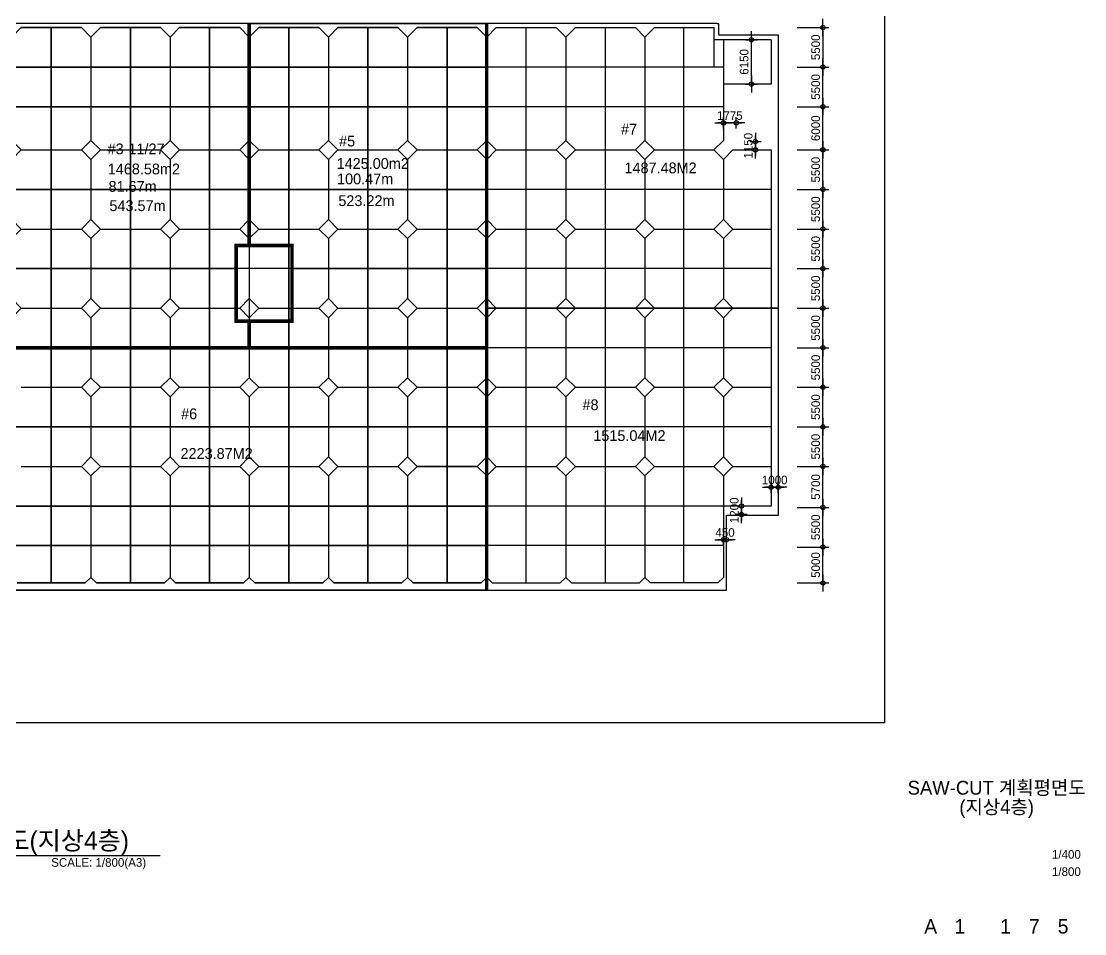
# Model space of a CAD drawing. Header units: millimetres. Extents: x -224470 to 893780, y -1288009 to 197746.
# Drawn here: x 172054 to 319839, y -914157 to -787336 of the extents above; entities that cross this region are included whole.
import ezdxf
from ezdxf.enums import TextEntityAlignment as Align

# ---------------------------------------------------------------- set-up
doc = ezdxf.new("R2010")
doc.units = ezdxf.units.MM
doc.header["$LTSCALE"] = 1000
doc.header["$MEASUREMENT"] = 0
doc.header["$PDSIZE"] = -10
doc.layers.get('0').update_dxf_attribs({"linetype": 'CONTINUOUS'})
doc.layers.get('Defpoints').update_dxf_attribs({"color": 171, "linetype": 'CONTINUOUS'})
for name, color, linetype in [('NDIM', 7, 'CONTINUOUS'), ('SAW-CUT', 6, 'CONTINUOUS'), ('SYM', 7, 'CONTINUOUS'), ('TEXT', 3, 'CONTINUOUS'), ('TEXT-TITLE', 6, 'CONTINUOUS'), ('TEXT-기입', 6, 'CONTINUOUS')]:
    doc.layers.add(name, color=color, linetype=linetype)
doc.styles.add('CGS', font='cgse', dxfattribs={"bigfont": 'cgs'})
doc.styles.add('나눔바른고딕', font='')
doc.styles.get('나눔바른고딕').set_extended_font_data('나눔바른고딕')
doc.dimstyles.new('NDIM 1200', dxfattribs={"dimscale": 500, "dimtxt": 3, "dimasz": 1, "dimexe": 2, "dimexo": 2, "dimgap": 1, "dimtad": 1, "dimdec": 0, "dimdsep": 46, "dimtxsty": 'CGS', "dimblk": 'DOT0', "dimcen": 1, "dimdle": 8, "dimclrd": 2, "dimclre": 2, "dimclrt": 2, "dimadec": 0, "dimazin": 0, "dimtfac": 1, "dimtdec": 0, "dimtix": 1, "dimtmove": 2, "dimatfit": 3, "dimldrblk": 'DOT0', "dimfxl": 1, "dimtolj": 1, "dimtzin": 0, "dimlwd": -1, "dimlwe": -1, "dimarcsym": 0})

# ---------------------------------------------------------------- blocks, each defined once
blk = doc.blocks.new('DOT0')
blk.add_line((-3, 0), (3, 0))
at = {"color": 6}
blk.add_circle((0, 0), 0.75, dxfattribs=at)
blk = doc.blocks.new('*D68')
at = {"layer": 'Defpoints', "color": 0, "ltscale": 0.4, "transparency": 16777216}
for p in [(279055, -793709), (283455, -793709), (279055, -799209)]:
    blk.add_point(p, dxfattribs=at)
at = {"layer": 'NDIM', "ltscale": 0.4, "transparency": 16777216}
for p, q in [((279855, -793709), (284255, -793709)), ((283455, -798809), (283455, -794109)), ((279855, -799209), (284255, -799209))]:
    blk.add_line(p, q, dxfattribs=at)
at = {"layer": 'NDIM', "ltscale": 0.4, "transparency": 16777216, "xscale": 400, "yscale": 400, "zscale": 400}
for p, rotation in [((283455, -793709), 90), ((283455, -799209), 270)]:
    blk.add_blockref('DOT0', p, dxfattribs=dict(at, rotation=rotation))
at = {"layer": 'NDIM', "ltscale": 0.4, "transparency": 16777216, "insert": (282455, -796459), "char_height": 1200, "attachment_point": 5, "rotation": 90, "style": 'CGS'}
blk.add_mtext('\\A1;5500', dxfattribs=at)
blk = doc.blocks.new('*D69')
at = {"layer": 'Defpoints', "color": 0, "ltscale": 0.4, "transparency": 16777216}
for p in [(279055, -799209), (283455, -799209), (279055, -805209)]:
    blk.add_point(p, dxfattribs=at)
at = {"layer": 'NDIM', "ltscale": 0.4, "transparency": 16777216}
for p, q in [((279855, -799209), (284255, -799209)), ((283455, -804809), (283455, -799609)), ((279855, -805209), (284255, -805209))]:
    blk.add_line(p, q, dxfattribs=at)
at = {"layer": 'NDIM', "ltscale": 0.4, "transparency": 16777216, "xscale": 400, "yscale": 400, "zscale": 400}
for p, rotation in [((283455, -799209), 90), ((283455, -805209), 270)]:
    blk.add_blockref('DOT0', p, dxfattribs=dict(at, rotation=rotation))
at = {"layer": 'NDIM', "ltscale": 0.4, "transparency": 16777216, "insert": (282455, -802209), "char_height": 1200, "attachment_point": 5, "rotation": 90, "style": 'CGS'}
blk.add_mtext('\\A1;6000', dxfattribs=at)
blk = doc.blocks.new('*D70')
at = {"layer": 'Defpoints', "color": 0, "ltscale": 0.4, "transparency": 16777216}
for p in [(279055, -805209), (283455, -805209), (279055, -810709)]:
    blk.add_point(p, dxfattribs=at)
at = {"layer": 'NDIM', "ltscale": 0.4, "transparency": 16777216}
for p, q in [((279855, -805209), (284255, -805209)), ((283455, -810309), (283455, -805609)), ((279855, -810709), (284255, -810709))]:
    blk.add_line(p, q, dxfattribs=at)
at = {"layer": 'NDIM', "ltscale": 0.4, "transparency": 16777216, "xscale": 400, "yscale": 400, "zscale": 400}
for p, rotation in [((283455, -805209), 90), ((283455, -810709), 270)]:
    blk.add_blockref('DOT0', p, dxfattribs=dict(at, rotation=rotation))
at = {"layer": 'NDIM', "ltscale": 0.4, "transparency": 16777216, "insert": (282455, -807959), "char_height": 1200, "attachment_point": 5, "rotation": 90, "style": 'CGS'}
blk.add_mtext('\\A1;5500', dxfattribs=at)
blk = doc.blocks.new('*D71')
at = {"layer": 'Defpoints', "color": 0, "ltscale": 0.4, "transparency": 16777216}
for p in [(279055, -810709), (283455, -810709), (279055, -816209)]:
    blk.add_point(p, dxfattribs=at)
at = {"layer": 'NDIM', "ltscale": 0.4, "transparency": 16777216}
for p, q in [((279855, -810709), (284255, -810709)), ((283455, -815809), (283455, -811109)), ((279855, -816209), (284255, -816209))]:
    blk.add_line(p, q, dxfattribs=at)
at = {"layer": 'NDIM', "ltscale": 0.4, "transparency": 16777216, "xscale": 400, "yscale": 400, "zscale": 400}
for p, rotation in [((283455, -810709), 90), ((283455, -816209), 270)]:
    blk.add_blockref('DOT0', p, dxfattribs=dict(at, rotation=rotation))
at = {"layer": 'NDIM', "ltscale": 0.4, "transparency": 16777216, "insert": (282455, -813459), "char_height": 1200, "attachment_point": 5, "rotation": 90, "style": 'CGS'}
blk.add_mtext('\\A1;5500', dxfattribs=at)
blk = doc.blocks.new('*D72')
at = {"layer": 'Defpoints', "color": 0, "ltscale": 0.4, "transparency": 16777216}
for p in [(279055, -816209), (283455, -816209), (279055, -821709)]:
    blk.add_point(p, dxfattribs=at)
at = {"layer": 'NDIM', "ltscale": 0.4, "transparency": 16777216}
for p, q in [((279855, -816209), (284255, -816209)), ((283455, -821309), (283455, -816609)), ((279855, -821709), (284255, -821709))]:
    blk.add_line(p, q, dxfattribs=at)
at = {"layer": 'NDIM', "ltscale": 0.4, "transparency": 16777216, "xscale": 400, "yscale": 400, "zscale": 400}
for p, rotation in [((283455, -816209), 90), ((283455, -821709), 270)]:
    blk.add_blockref('DOT0', p, dxfattribs=dict(at, rotation=rotation))
at = {"layer": 'NDIM', "ltscale": 0.4, "transparency": 16777216, "insert": (282455, -818959), "char_height": 1200, "attachment_point": 5, "rotation": 90, "style": 'CGS'}
blk.add_mtext('\\A1;5500', dxfattribs=at)
blk = doc.blocks.new('*D73')
at = {"layer": 'Defpoints', "color": 0, "ltscale": 0.4, "transparency": 16777216}
for p in [(279055, -821709), (283455, -821709), (279055, -827209)]:
    blk.add_point(p, dxfattribs=at)
at = {"layer": 'NDIM', "ltscale": 0.4, "transparency": 16777216}
for p, q in [((279855, -821709), (284255, -821709)), ((283455, -826809), (283455, -822109)), ((279855, -827209), (284255, -827209))]:
    blk.add_line(p, q, dxfattribs=at)
at = {"layer": 'NDIM', "ltscale": 0.4, "transparency": 16777216, "xscale": 400, "yscale": 400, "zscale": 400}
for p, rotation in [((283455, -821709), 90), ((283455, -827209), 270)]:
    blk.add_blockref('DOT0', p, dxfattribs=dict(at, rotation=rotation))
at = {"layer": 'NDIM', "ltscale": 0.4, "transparency": 16777216, "insert": (282455, -824459), "char_height": 1200, "attachment_point": 5, "rotation": 90, "style": 'CGS'}
blk.add_mtext('\\A1;5500', dxfattribs=at)
blk = doc.blocks.new('*D74')
at = {"layer": 'Defpoints', "color": 0, "ltscale": 0.4, "transparency": 16777216}
for p in [(279055, -827209), (283455, -827209), (279055, -832709)]:
    blk.add_point(p, dxfattribs=at)
at = {"layer": 'NDIM', "ltscale": 0.4, "transparency": 16777216}
for p, q in [((279855, -827209), (284255, -827209)), ((283455, -832309), (283455, -827609)), ((279855, -832709), (284255, -832709))]:
    blk.add_line(p, q, dxfattribs=at)
at = {"layer": 'NDIM', "ltscale": 0.4, "transparency": 16777216, "xscale": 400, "yscale": 400, "zscale": 400}
for p, rotation in [((283455, -827209), 90), ((283455, -832709), 270)]:
    blk.add_blockref('DOT0', p, dxfattribs=dict(at, rotation=rotation))
at = {"layer": 'NDIM', "ltscale": 0.4, "transparency": 16777216, "insert": (282455, -829959), "char_height": 1200, "attachment_point": 5, "rotation": 90, "style": 'CGS'}
blk.add_mtext('\\A1;5500', dxfattribs=at)
blk = doc.blocks.new('*D75')
at = {"layer": 'Defpoints', "color": 0, "ltscale": 0.4, "transparency": 16777216}
for p in [(279055, -832709), (283455, -832709), (279055, -838209)]:
    blk.add_point(p, dxfattribs=at)
at = {"layer": 'NDIM', "ltscale": 0.4, "transparency": 16777216}
for p, q in [((279855, -832709), (284255, -832709)), ((283455, -837809), (283455, -833109)), ((279855, -838209), (284255, -838209))]:
    blk.add_line(p, q, dxfattribs=at)
at = {"layer": 'NDIM', "ltscale": 0.4, "transparency": 16777216, "xscale": 400, "yscale": 400, "zscale": 400}
for p, rotation in [((283455, -832709), 90), ((283455, -838209), 270)]:
    blk.add_blockref('DOT0', p, dxfattribs=dict(at, rotation=rotation))
at = {"layer": 'NDIM', "ltscale": 0.4, "transparency": 16777216, "insert": (282455, -835459), "char_height": 1200, "attachment_point": 5, "rotation": 90, "style": 'CGS'}
blk.add_mtext('\\A1;5500', dxfattribs=at)
blk = doc.blocks.new('*D76')
at = {"layer": 'Defpoints', "color": 0, "ltscale": 0.4, "transparency": 16777216}
for p in [(279055, -838209), (283455, -838209), (279055, -843709)]:
    blk.add_point(p, dxfattribs=at)
at = {"layer": 'NDIM', "ltscale": 0.4, "transparency": 16777216}
for p, q in [((279855, -838209), (284255, -838209)), ((283455, -843309), (283455, -838609)), ((279855, -843709), (284255, -843709))]:
    blk.add_line(p, q, dxfattribs=at)
at = {"layer": 'NDIM', "ltscale": 0.4, "transparency": 16777216, "xscale": 400, "yscale": 400, "zscale": 400}
for p, rotation in [((283455, -838209), 90), ((283455, -843709), 270)]:
    blk.add_blockref('DOT0', p, dxfattribs=dict(at, rotation=rotation))
at = {"layer": 'NDIM', "ltscale": 0.4, "transparency": 16777216, "insert": (282455, -840959), "char_height": 1200, "attachment_point": 5, "rotation": 90, "style": 'CGS'}
blk.add_mtext('\\A1;5500', dxfattribs=at)
blk = doc.blocks.new('*D77')
at = {"layer": 'Defpoints', "color": 0, "ltscale": 0.4, "transparency": 16777216}
for p in [(279055, -843709), (283455, -843709), (279055, -849209)]:
    blk.add_point(p, dxfattribs=at)
at = {"layer": 'NDIM', "ltscale": 0.4, "transparency": 16777216}
for p, q in [((279855, -843709), (284255, -843709)), ((283455, -848809), (283455, -844109)), ((279855, -849209), (284255, -849209))]:
    blk.add_line(p, q, dxfattribs=at)
at = {"layer": 'NDIM', "ltscale": 0.4, "transparency": 16777216, "xscale": 400, "yscale": 400, "zscale": 400}
for p, rotation in [((283455, -843709), 90), ((283455, -849209), 270)]:
    blk.add_blockref('DOT0', p, dxfattribs=dict(at, rotation=rotation))
at = {"layer": 'NDIM', "ltscale": 0.4, "transparency": 16777216, "insert": (282455, -846459), "char_height": 1200, "attachment_point": 5, "rotation": 90, "style": 'CGS'}
blk.add_mtext('\\A1;5500', dxfattribs=at)
blk = doc.blocks.new('*D78')
at = {"layer": 'Defpoints', "color": 0, "ltscale": 0.4, "transparency": 16777216}
for p in [(279055, -849209), (283455, -849209), (279055, -854909)]:
    blk.add_point(p, dxfattribs=at)
at = {"layer": 'NDIM', "ltscale": 0.4, "transparency": 16777216}
for p, q in [((279855, -849209), (284255, -849209)), ((283455, -854509), (283455, -849609)), ((279855, -854909), (284255, -854909))]:
    blk.add_line(p, q, dxfattribs=at)
at = {"layer": 'NDIM', "ltscale": 0.4, "transparency": 16777216, "xscale": 400, "yscale": 400, "zscale": 400}
for p, rotation in [((283455, -849209), 90), ((283455, -854909), 270)]:
    blk.add_blockref('DOT0', p, dxfattribs=dict(at, rotation=rotation))
at = {"layer": 'NDIM', "ltscale": 0.4, "transparency": 16777216, "insert": (282455, -852059), "char_height": 1200, "attachment_point": 5, "rotation": 90, "style": 'CGS'}
blk.add_mtext('\\A1;5700', dxfattribs=at)
blk = doc.blocks.new('*D79')
at = {"layer": 'Defpoints', "color": 0, "ltscale": 0.4, "transparency": 16777216}
for p in [(279055, -854909), (283455, -854909), (279055, -860409)]:
    blk.add_point(p, dxfattribs=at)
at = {"layer": 'NDIM', "ltscale": 0.4, "transparency": 16777216}
for p, q in [((279855, -854909), (284255, -854909)), ((283455, -860009), (283455, -855309)), ((279855, -860409), (284255, -860409))]:
    blk.add_line(p, q, dxfattribs=at)
at = {"layer": 'NDIM', "ltscale": 0.4, "transparency": 16777216, "xscale": 400, "yscale": 400, "zscale": 400}
for p, rotation in [((283455, -854909), 90), ((283455, -860409), 270)]:
    blk.add_blockref('DOT0', p, dxfattribs=dict(at, rotation=rotation))
at = {"layer": 'NDIM', "ltscale": 0.4, "transparency": 16777216, "insert": (282455, -857659), "char_height": 1200, "attachment_point": 5, "rotation": 90, "style": 'CGS'}
blk.add_mtext('\\A1;5500', dxfattribs=at)
blk = doc.blocks.new('*D80')
at = {"layer": 'Defpoints', "color": 0, "ltscale": 0.4, "transparency": 16777216}
for p in [(279055, -860409), (283455, -860409), (279055, -865409)]:
    blk.add_point(p, dxfattribs=at)
at = {"layer": 'NDIM', "ltscale": 0.4, "transparency": 16777216}
for p, q in [((279855, -860409), (284255, -860409)), ((283455, -865009), (283455, -860809)), ((279855, -865409), (284255, -865409))]:
    blk.add_line(p, q, dxfattribs=at)
at = {"layer": 'NDIM', "ltscale": 0.4, "transparency": 16777216, "xscale": 400, "yscale": 400, "zscale": 400}
for p, rotation in [((283455, -860409), 90), ((283455, -865409), 270)]:
    blk.add_blockref('DOT0', p, dxfattribs=dict(at, rotation=rotation))
at = {"layer": 'NDIM', "ltscale": 0.4, "transparency": 16777216, "insert": (282455, -862909), "char_height": 1200, "attachment_point": 5, "rotation": 90, "style": 'CGS'}
blk.add_mtext('\\A1;5000', dxfattribs=at)
blk = doc.blocks.new('*D81')
at = {"layer": 'Defpoints', "color": 0, "ltscale": 0.4, "transparency": 16777216}
for p in [(279055, -788209), (279055, -793709), (283455, -793709)]:
    blk.add_point(p, dxfattribs=at)
at = {"layer": 'NDIM', "ltscale": 0.4, "transparency": 16777216}
for p, q in [((279855, -788209), (284255, -788209)), ((283455, -788609), (283455, -793309)), ((279855, -793709), (284255, -793709))]:
    blk.add_line(p, q, dxfattribs=at)
at = {"layer": 'NDIM', "ltscale": 0.4, "transparency": 16777216, "xscale": 400, "yscale": 400, "zscale": 400}
for p, rotation in [((283455, -788209), 90), ((283455, -793709), 270)]:
    blk.add_blockref('DOT0', p, dxfattribs=dict(at, rotation=rotation))
at = {"layer": 'NDIM', "ltscale": 0.4, "transparency": 16777216, "insert": (282455, -790959), "char_height": 1200, "attachment_point": 5, "rotation": 90, "style": 'CGS'}
blk.add_mtext('\\A1;5500', dxfattribs=at)
blk = doc.blocks.new('*D325')
at = {"layer": 'Defpoints', "color": 0, "ltscale": 0.4, "transparency": 16777216}
for p in [(272140, -854709), (273740, -854709), (273740, -855909)]:
    blk.add_point(p, dxfattribs=at)
at = {"layer": 'NDIM', "ltscale": 0.4, "transparency": 16777216}
for p, q in [((272140, -854309), (272140, -853909)), ((272940, -854709), (271340, -854709)), ((272140, -855909), (272140, -854709)), ((272940, -855909), (271340, -855909)), ((272140, -856309), (272140, -856709))]:
    blk.add_line(p, q, dxfattribs=at)
at = {"layer": 'NDIM', "ltscale": 0.4, "transparency": 16777216, "xscale": 400, "yscale": 400, "zscale": 400}
for p, rotation in [((272140, -854709), 270), ((272140, -855909), 90)]:
    blk.add_blockref('DOT0', p, dxfattribs=dict(at, rotation=rotation))
at = {"layer": 'NDIM', "ltscale": 0.4, "transparency": 16777216, "insert": (271140, -855309), "char_height": 1200, "attachment_point": 5, "rotation": 90, "style": 'CGS'}
blk.add_mtext('\\A1;1200', dxfattribs=at)
blk = doc.blocks.new('*D326')
at = {"layer": 'Defpoints', "color": 0, "ltscale": 0.4, "transparency": 16777216}
for p in [(269630, -801451), (269630, -803051), (271405, -803051)]:
    blk.add_point(p, dxfattribs=at)
at = {"layer": 'NDIM', "ltscale": 0.4, "transparency": 16777216}
for p, q in [((269630, -802251), (269630, -800651)), ((271405, -802251), (271405, -800651)), ((269230, -801451), (268830, -801451)), ((271405, -801451), (269630, -801451)), ((271805, -801451), (272205, -801451))]:
    blk.add_line(p, q, dxfattribs=at)
at = {"layer": 'NDIM', "ltscale": 0.4, "transparency": 16777216, "xscale": 400, "yscale": 400, "zscale": 400}
blk.add_blockref('DOT0', (269630, -801451), dxfattribs=at)
at = {"layer": 'NDIM', "ltscale": 0.4, "transparency": 16777216, "xscale": 400, "yscale": 400, "zscale": 400, "rotation": 180}
blk.add_blockref('DOT0', (271405, -801451), dxfattribs=at)
at = {"layer": 'NDIM', "ltscale": 0.4, "transparency": 16777216, "insert": (270518, -800451), "char_height": 1200, "attachment_point": 5, "style": 'CGS'}
blk.add_mtext('\\A1;1775', dxfattribs=at)
blk = doc.blocks.new('*D327')
at = {"layer": 'Defpoints', "color": 0, "ltscale": 0.4, "transparency": 16777216}
for p in [(272480, -804059), (272480, -805209), (274080, -804059)]:
    blk.add_point(p, dxfattribs=at)
at = {"layer": 'NDIM', "ltscale": 0.4, "transparency": 16777216}
for p, q in [((274080, -803659), (274080, -803259)), ((273280, -804059), (274880, -804059)), ((273280, -805209), (274880, -805209)), ((274080, -805209), (274080, -804059)), ((274080, -805609), (274080, -806009))]:
    blk.add_line(p, q, dxfattribs=at)
at = {"layer": 'NDIM', "ltscale": 0.4, "transparency": 16777216, "xscale": 400, "yscale": 400, "zscale": 400}
for p, rotation in [((274080, -804059), 270), ((274080, -805209), 90)]:
    blk.add_blockref('DOT0', p, dxfattribs=dict(at, rotation=rotation))
at = {"layer": 'NDIM', "ltscale": 0.4, "transparency": 16777216, "insert": (273080, -804634), "char_height": 1200, "attachment_point": 5, "rotation": 90, "style": 'CGS'}
blk.add_mtext('\\A1;1150', dxfattribs=at)
blk = doc.blocks.new('*D328')
at = {"layer": 'Defpoints', "color": 0, "ltscale": 0.4, "transparency": 16777216}
for p in [(271913, -789909), (273513, -789909), (271913, -796059)]:
    blk.add_point(p, dxfattribs=at)
at = {"layer": 'NDIM', "ltscale": 0.4, "transparency": 16777216}
for p, q in [((272713, -789909), (274313, -789909)), ((273513, -795659), (273513, -790309)), ((272713, -796059), (274313, -796059))]:
    blk.add_line(p, q, dxfattribs=at)
at = {"layer": 'NDIM', "ltscale": 0.4, "transparency": 16777216, "xscale": 400, "yscale": 400, "zscale": 400}
for p, rotation in [((273513, -789909), 90), ((273513, -796059), 270)]:
    blk.add_blockref('DOT0', p, dxfattribs=dict(at, rotation=rotation))
at = {"layer": 'NDIM', "ltscale": 0.4, "transparency": 16777216, "insert": (272513, -792984), "char_height": 1200, "attachment_point": 5, "rotation": 90, "style": 'CGS'}
blk.add_mtext('\\A1;6150', dxfattribs=at)
blk = doc.blocks.new('*D329')
at = {"layer": 'Defpoints', "color": 0, "ltscale": 0.4, "transparency": 16777216}
for p in [(270080, -859394), (269630, -860994), (270080, -860994)]:
    blk.add_point(p, dxfattribs=at)
at = {"layer": 'NDIM', "ltscale": 0.4, "transparency": 16777216}
for p, q in [((269630, -860194), (269630, -858594)), ((270080, -860194), (270080, -858594)), ((269230, -859394), (268830, -859394)), ((269630, -859394), (270080, -859394)), ((270480, -859394), (270880, -859394))]:
    blk.add_line(p, q, dxfattribs=at)
at = {"layer": 'NDIM', "ltscale": 0.4, "transparency": 16777216, "xscale": 400, "yscale": 400, "zscale": 400}
blk.add_blockref('DOT0', (269630, -859394), dxfattribs=at)
at = {"layer": 'NDIM', "ltscale": 0.4, "transparency": 16777216, "xscale": 400, "yscale": 400, "zscale": 400, "rotation": 180}
blk.add_blockref('DOT0', (270080, -859394), dxfattribs=at)
at = {"layer": 'NDIM', "ltscale": 0.4, "transparency": 16777216, "insert": (269855, -858394), "char_height": 1200, "attachment_point": 5, "style": 'CGS'}
blk.add_mtext('\\A1;450', dxfattribs=at)
blk = doc.blocks.new('*D330')
at = {"layer": 'Defpoints', "color": 0, "ltscale": 0.4, "transparency": 16777216}
for p in [(277255, -852100), (276255, -853700), (277255, -853700)]:
    blk.add_point(p, dxfattribs=at)
at = {"layer": 'NDIM', "ltscale": 0.4, "transparency": 16777216}
for p, q in [((275855, -852100), (275455, -852100)), ((276255, -852900), (276255, -851300)), ((276255, -852100), (277255, -852100)), ((277255, -852900), (277255, -851300)), ((277655, -852100), (278055, -852100))]:
    blk.add_line(p, q, dxfattribs=at)
at = {"layer": 'NDIM', "ltscale": 0.4, "transparency": 16777216, "xscale": 400, "yscale": 400, "zscale": 400}
blk.add_blockref('DOT0', (276255, -852100), dxfattribs=at)
at = {"layer": 'NDIM', "ltscale": 0.4, "transparency": 16777216, "xscale": 400, "yscale": 400, "zscale": 400, "rotation": 180}
blk.add_blockref('DOT0', (277255, -852100), dxfattribs=at)
at = {"layer": 'NDIM', "ltscale": 0.4, "transparency": 16777216, "insert": (276755, -851100), "char_height": 1200, "attachment_point": 5, "style": 'CGS'}
blk.add_mtext('\\A1;1000', dxfattribs=at)

msp = doc.modelspace()

# ---------------------------------------------------------------- linework, layer by layer
at = {"color": 6, "ltscale": 10000}
msp.add_line((268305.8, -788209.5), (268305.8, -793709.5), dxfattribs=at)
at = {"color": 1, "ltscale": 10000, "const_width": 500}
for points in [[(170730.1, -832709.5), (203730.1, -832709.5), (203730.1, -829009.5), (201930.1, -829009.5), (201930.1, -818509.5), (203730.1, -818509.5), (203730.1, -816509.5), (203730.1, -787634.5)], [(236730.1, -787634.5), (236728.7, -832709.5), (203730.1, -832714.4)], [(203730.1, -818509.5), (209680.1, -818509.5), (209680.1, -829009.5), (203730.1, -829009.5)], [(236728.7, -832709.5), (236730.1, -866409.5)]]:
    msp.add_lwpolyline(points, dxfattribs=at)
at = {"color": 2, "ltscale": 10000, "const_width": 200}
for points in [[(203730.1, -787634.5), (203730.1, -818509.5), (201930.1, -818509.5), (201930.1, -829009.5), (203730.1, -829009.5), (203730.1, -832709.5), (170730.1, -832709.5), (170730.1, -787634.5), (203730.1, -787634.5)], [(236730.1, -827459.5), (236730.1, -787634.5), (203730.1, -787634.5), (203730.1, -818509.5), (209680.1, -818509.5), (209680.1, -829009.5), (203730.1, -829009.5), (203730.1, -832709.5), (236728.7, -832709.5), (236730.1, -827459.5)], [(170730.1, -832719.4), (170730.1, -866409.5), (236730.1, -866409.5), (236730.1, -832709.5), (170730.1, -832719.4), (170730.1, -866409.5)]]:
    msp.add_lwpolyline(points, dxfattribs=at)
at = {"color": 3, "ltscale": 10000}
for points in [[(203730.1, -787634.5), (203730.1, -832709.5), (236730.1, -832709.5), (236730.1, -787634.5), (203730.1, -787634.5)], [(236730.1, -787634.5), (236730.1, -827209.5), (277305.1, -827209.5), (277305.1, -789259.5), (268980.1, -789259.5), (268980.1, -787709.5), (268742.6, -787709.5), (268742.6, -787634.5), (236730.1, -787634.5)], [(236730.1, -827209.5), (236730.1, -866409.5), (270080.1, -866409.5), (270080.1, -855959.5), (277305.1, -855959.5), (277305.1, -827209.5), (236730.1, -827209.5)], [(170730.1, -832719.4), (170730.1, -866409.5), (236730.1, -866409.5), (236730.1, -832709.5), (170730.1, -832719.4), (170730.1, -866409.5)]]:
    msp.add_lwpolyline(points, dxfattribs=at)
at = {"color": 2, "ltscale": 10000}
for points in [[(203730.1, -787634.5), (203730.1, -818509.5), (209680.1, -818509.5), (209680.1, -829009.5), (203730.1, -829009.5), (203730.1, -832709.5), (236728.7, -832709.5), (236730.1, -787634.5), (203730.1, -787634.5)], [(236730.1, -827459.5), (236728.7, -832709.5), (203730.1, -832709.5), (203730.1, -829009.5), (209680.1, -829009.5), (209680.1, -818509.5), (203730.1, -818509.5), (203730.1, -787634.5), (236730.1, -787634.5), (236728.9, -827447.5)], [(203730.1, -818509.5), (201930.1, -818509.5), (201930.1, -829009.5), (203730.1, -829009.5)], [(203730.1, -818509.5), (209680.1, -818509.5), (209680.1, -829009.5), (203730.1, -829009.5)]]:
    msp.add_lwpolyline(points, dxfattribs=at)
at = {"color": 114, "ltscale": 10000, "true_color": 0x139b48}
for points in [[(203730.1, -789533.7), (202405.8, -788209.5), (194054.4, -788209.5), (192730.1, -789533.7), (191405.8, -788209.5), (183054.4, -788209.5), (181730.1, -789533.7), (180405.8, -788209.5), (172054.4, -788209.5), (170730.1, -789533.7), (170730.1, -803885.2), (172054.4, -805209.5), (170730.1, -806533.7), (170730.1, -814885.2), (172054.4, -816209.5), (170730.1, -817533.7), (170730.1, -825885.2), (172054.4, -827209.5), (170730.1, -828533.7), (170730.1, -832709.5)], [(176230.1, -788209.5), (176230.1, -832709.5)], [(187230.1, -788209.5), (187230.1, -832709.5)], [(198230.1, -788209.5), (198230.1, -832709.5)], [(236730.1, -789533.7), (235405.8, -788209.5), (227054.4, -788209.5), (225730.1, -789533.7), (224405.8, -788209.5), (216054.4, -788209.5), (214730.1, -789533.7), (213405.8, -788209.5), (205054.4, -788209.5), (203730.1, -789533.7), (203730.1, -803885.2), (205054.4, -805209.5), (203730.1, -806533.7), (203730.1, -814885.2), (205054.4, -816209.5), (203730.1, -817533.7)], [(209230.1, -788209.5), (209230.1, -832709.5)], [(220230.1, -788209.5), (220230.1, -832709.5)], [(231230.1, -788209.5), (231230.1, -832709.5)], [(181730.1, -789533.7), (181730.1, -803885.2)], [(192730.1, -789533.7), (192730.1, -803885.2)], [(214730.1, -789533.7), (214730.1, -803885.2)], [(225730.1, -789533.7), (225730.1, -803885.2)], [(170730.1, -793709.5), (203730.1, -793709.5)], [(203730.1, -793709.5), (236730.1, -793709.5)], [(170730.1, -799209.5), (203730.1, -799209.5)], [(203730.1, -799209.5), (236730.1, -799209.5)], [(181730.1, -803885.2), (180405.8, -805209.5), (181730.1, -806533.7), (183054.4, -805209.5), (181730.1, -803885.2)], [(192730.1, -803885.2), (191405.8, -805209.5), (192730.1, -806533.7), (194054.4, -805209.5), (192730.1, -803885.2)], [(203730.1, -803885.2), (202405.8, -805209.5), (203730.1, -806533.7)], [(214730.1, -803885.2), (213405.8, -805209.5), (214730.1, -806533.7), (216054.4, -805209.5), (214730.1, -803885.2)], [(225730.1, -803885.2), (224405.8, -805209.5), (225730.1, -806533.7), (227054.4, -805209.5), (225730.1, -803885.2)], [(236730.1, -803885.2), (235405.8, -805209.5), (236730.1, -806533.7)], [(172054.4, -805209.5), (180405.8, -805209.5)], [(183054.4, -805209.5), (191405.8, -805209.5)], [(194054.4, -805209.5), (202405.8, -805209.5)], [(205054.4, -805209.5), (213405.8, -805209.5)], [(216054.4, -805209.5), (224405.8, -805209.5)], [(227054.4, -805209.5), (235405.8, -805209.5)], [(181730.1, -806533.7), (181730.1, -814885.2)], [(192730.1, -806533.7), (192730.1, -814885.2)], [(214730.1, -806533.7), (214730.1, -814885.2)], [(225730.1, -806533.7), (225730.1, -814885.2)], [(170730.1, -810709.5), (203730.1, -810709.5)], [(203730.1, -810709.5), (236730.1, -810709.5)], [(181730.1, -814885.2), (180405.8, -816209.5), (181730.1, -817533.7), (183054.4, -816209.5), (181730.1, -814885.2)], [(192730.1, -814885.2), (191405.8, -816209.5), (192730.1, -817533.7), (194054.4, -816209.5), (192730.1, -814885.2)], [(203730.1, -814885.2), (202405.8, -816209.5), (203730.1, -817533.7)], [(214730.1, -814885.2), (213405.8, -816209.5), (214730.1, -817533.7), (216054.4, -816209.5), (214730.1, -814885.2)], [(225730.1, -814885.2), (224405.8, -816209.5), (225730.1, -817533.7), (227054.4, -816209.5), (225730.1, -814885.2)], [(236730.1, -814885.2), (235405.8, -816209.5), (236730.1, -817533.7)], [(172054.4, -816209.5), (180405.8, -816209.5)], [(183054.4, -816209.5), (191405.8, -816209.5)], [(194054.4, -816209.5), (202405.8, -816209.5)], [(205054.4, -816209.5), (213405.8, -816209.5)], [(216054.4, -816209.5), (224405.8, -816209.5)], [(227054.4, -816209.5), (235405.8, -816209.5)], [(181730.1, -817533.7), (181730.1, -825885.2)], [(192730.1, -817533.7), (192730.1, -825885.2)], [(214730.1, -817533.7), (214730.1, -825885.2)], [(225730.1, -817533.7), (225730.1, -825885.2)], [(170730.1, -821709.5), (201930.1, -821709.5)], [(209680.1, -821709.5), (236729, -821709.5)], [(181730.1, -825885.2), (180405.8, -827209.5), (181730.1, -828533.7), (183054.4, -827209.5), (181730.1, -825885.2)], [(192730.1, -825885.2), (191405.8, -827209.5), (192730.1, -828533.7), (194054.4, -827209.5), (192730.1, -825885.2)], [(214730.1, -825885.2), (213405.8, -827209.5), (214730.1, -828533.7), (216054.4, -827209.5), (214730.1, -825885.2)], [(225730.1, -825885.2), (224405.8, -827209.5), (225730.1, -828533.7), (227054.4, -827209.5), (225730.1, -825885.2)], [(236730.1, -825885.2), (235405.8, -827209.5), (236730.1, -828533.7)], [(172054.4, -827209.5), (180405.8, -827209.5)], [(183054.4, -827209.5), (191405.8, -827209.5)], [(194054.4, -827209.5), (201930.1, -827209.5)], [(209680.1, -827209.5), (213405.8, -827209.5)], [(216054.4, -827209.5), (224405.8, -827209.5)], [(227054.4, -827209.5), (235405.8, -827209.5)], [(181730.1, -828533.7), (181730.1, -832709.5)], [(192730.1, -828533.7), (192730.1, -832709.5)], [(214730.1, -828533.7), (214730.1, -832709.5)], [(225730.1, -828533.7), (225730.1, -832709.5)], [(170730.1, -832709.5), (236728.7, -832709.5)], [(176230.1, -832709.5), (176230.1, -865409.5)], [(181730.1, -832709.5), (181730.1, -836885.2)], [(187230.1, -832709.5), (187230.1, -865409.5)], [(192730.1, -832709.5), (192730.1, -836885.2)], [(198230.1, -832709.5), (198230.1, -865409.5)], [(203730.1, -832709.5), (203730.1, -836885.2)], [(209230.1, -832709.5), (209230.1, -865409.5)], [(214730.1, -832709.5), (214730.1, -836885.2)], [(220230.1, -832709.5), (220230.1, -865409.5)], [(225730.1, -832709.5), (225730.1, -836885.2)], [(231230.1, -832709.5), (231230.1, -865409.5)], [(181730.1, -836885.2), (180405.8, -838209.5), (181730.1, -839533.7), (183054.4, -838209.5), (181730.1, -836885.2)], [(192730.1, -836885.2), (191405.8, -838209.5), (192730.1, -839533.7), (194054.4, -838209.5), (192730.1, -836885.2)], [(203730.1, -836885.2), (202405.8, -838209.5), (203730.1, -839533.7), (205054.4, -838209.5), (203730.1, -836885.2)], [(214730.1, -836885.2), (213405.8, -838209.5), (214730.1, -839533.7), (216054.4, -838209.5), (214730.1, -836885.2)], [(225730.1, -836885.2), (224405.8, -838209.5), (225730.1, -839533.7), (227054.4, -838209.5), (225730.1, -836885.2)], [(236730.1, -836885.2), (235405.8, -838209.5), (236730.1, -839533.7)], [(172054.4, -838209.5), (180405.8, -838209.5)], [(183054.4, -838209.5), (191405.8, -838209.5)], [(194054.4, -838209.5), (202405.8, -838209.5)], [(205054.4, -838209.5), (213405.8, -838209.5)], [(216054.4, -838209.5), (224405.8, -838209.5)], [(227054.4, -838209.5), (235405.8, -838209.5)], [(181730.1, -839533.7), (181730.1, -847885.2)], [(192730.1, -839533.7), (192730.1, -847885.2)], [(203730.1, -839533.7), (203730.1, -847885.2)], [(214730.1, -839533.7), (214730.1, -847885.2)], [(225730.1, -839533.7), (225730.1, -847885.2)], [(170730.1, -843709.5), (236730.1, -843709.5)], [(181730.1, -847885.2), (180405.8, -849209.5), (181730.1, -850533.7), (183054.4, -849209.5), (181730.1, -847885.2)], [(192730.1, -847885.2), (191405.8, -849209.5), (192730.1, -850533.7), (194054.4, -849209.5), (192730.1, -847885.2)], [(203730.1, -847885.2), (202405.8, -849209.5), (203730.1, -850533.7), (205054.4, -849209.5), (203730.1, -847885.2)], [(214730.1, -847885.2), (213405.8, -849209.5), (214730.1, -850533.7), (216054.4, -849209.5), (214730.1, -847885.2)], [(225730.1, -847885.2), (224405.8, -849209.5), (225730.1, -850533.7), (227054.4, -849209.5), (225730.1, -847885.2)], [(236730.1, -847885.2), (235405.8, -849209.5), (236730.1, -850533.7)], [(172054.4, -849209.5), (180405.8, -849209.5)], [(183054.4, -849209.5), (191405.8, -849209.5)], [(194054.4, -849209.5), (202405.8, -849209.5)], [(205054.4, -849209.5), (213405.8, -849209.5)], [(216054.4, -849209.5), (224405.8, -849209.5)], [(235405.8, -849209.5), (227054.4, -849209.5)], [(181730.1, -850533.7), (181730.1, -864635.2)], [(192730.1, -850533.7), (192730.1, -864635.2)], [(203730.1, -850533.7), (203730.1, -864635.2)], [(214730.1, -850533.7), (214730.1, -864635.2)], [(225730.1, -850533.7), (225730.1, -864635.2)], [(170730.1, -854709.5), (236730.1, -854709.5)], [(170730.1, -860209.5), (236730.1, -860209.5)], [(236730.1, -864635.2), (235955.8, -865409.5), (226504.4, -865409.5), (225730.1, -864635.2), (224955.8, -865409.5), (215504.4, -865409.5), (214730.1, -864635.2), (213955.8, -865409.5), (204504.4, -865409.5), (203730.1, -864635.2), (202955.8, -865409.5), (193504.4, -865409.5), (192730.1, -864635.2), (191955.8, -865409.5), (182504.4, -865409.5), (181730.1, -864635.2), (180955.8, -865409.5), (171504.4, -865409.5)]]:
    msp.add_lwpolyline(points, dxfattribs=at)
at = {"layer": 'Defpoints', "ltscale": 10000}
msp.add_lwpolyline([(292000, -884821.9), (8000, -884821.9), (8000, -723854.1), (292000, -723854.1)], close=True, dxfattribs=at)
at = {"layer": 'SAW-CUT', "ltscale": 10000}
for p, q in [((172054.4, -788209.5), (180405.8, -788209.5)), ((176230.1, -865409.5), (176230.1, -788209.5)), ((183054.4, -788209.5), (191405.8, -788209.5)), ((187230.1, -865409.5), (187230.1, -788209.5)), ((194054.4, -788209.5), (202405.8, -788209.5)), ((198230.1, -865409.5), (198230.1, -788209.5)), ((205054.4, -788209.5), (213405.8, -788209.5)), ((209230.1, -865409.5), (209230.1, -788209.5)), ((216054.4, -788209.5), (224405.8, -788209.5)), ((220230.1, -865409.5), (220230.1, -788209.5)), ((227054.4, -788209.5), (235405.8, -788209.5)), ((231230.1, -865409.5), (231230.1, -788209.5)), ((238054.4, -788209.5), (246405.8, -788209.5)), ((242230.1, -865409.5), (242230.1, -788209.5)), ((249054.4, -788209.5), (257405.8, -788209.5)), ((253230.1, -865409.5), (253230.1, -788209.5)), ((260054.4, -788209.5), (268305.8, -788209.5)), ((264130.1, -865409.5), (264130.1, -788209.5)), ((181730.1, -789533.7), (181730.1, -803885.2)), ((192730.1, -789533.7), (192730.1, -803885.2)), ((203730.1, -789533.7), (203730.1, -803885.2)), ((214730.1, -789533.7), (214730.1, -803885.2)), ((225730.1, -789533.7), (225730.1, -803885.2)), ((236730.1, -789533.7), (236730.1, -803885.2)), ((247730.1, -789533.7), (247730.1, -803885.2)), ((258730.1, -789533.7), (258730.1, -803885.2)), ((276255.1, -789909.5), (268305.8, -789909.5)), ((269630.1, -789909.5), (269630.1, -803885.2)), ((269630.1, -793709.5), (105180.1, -793709.5)), ((269630.1, -799209.5), (105180.1, -799209.5)), ((172054.4, -805209.5), (180405.8, -805209.5)), ((183054.4, -805209.5), (191405.8, -805209.5)), ((194054.4, -805209.5), (202405.8, -805209.5)), ((205054.4, -805209.5), (213405.8, -805209.5)), ((216054.4, -805209.5), (224405.8, -805209.5)), ((227054.4, -805209.5), (235405.8, -805209.5)), ((238054.4, -805209.5), (246405.8, -805209.5)), ((249054.4, -805209.5), (257405.8, -805209.5)), ((260054.4, -805209.5), (268305.8, -805209.5)), ((181730.1, -806533.7), (181730.1, -814885.2)), ((192730.1, -806533.7), (192730.1, -814885.2)), ((203730.1, -806533.7), (203730.1, -814885.2)), ((214730.1, -806533.7), (214730.1, -814885.2)), ((225730.1, -806533.7), (225730.1, -814885.2)), ((236730.1, -806533.7), (236730.1, -814885.2)), ((247730.1, -806533.7), (247730.1, -814885.2)), ((258730.1, -806533.7), (258730.1, -814885.2)), ((269630.1, -806533.7), (269630.1, -814885.2)), ((276255.1, -810709.5), (105180.1, -810709.5)), ((172054.4, -816209.5), (180405.8, -816209.5)), ((183054.4, -816209.5), (191405.8, -816209.5)), ((194054.4, -816209.5), (202405.8, -816209.5)), ((205054.4, -816209.5), (213405.8, -816209.5)), ((216054.4, -816209.5), (224405.8, -816209.5)), ((227054.4, -816209.5), (235405.8, -816209.5)), ((238054.4, -816209.5), (246405.8, -816209.5)), ((249054.4, -816209.5), (257405.8, -816209.5)), ((260054.4, -816209.5), (268305.8, -816209.5)), ((270954.4, -816209.5), (276255.1, -816209.5)), ((181730.1, -817533.7), (181730.1, -825885.2)), ((192730.1, -817533.7), (192730.1, -825885.2)), ((203730.1, -817533.7), (203730.1, -825885.2)), ((214730.1, -817533.7), (214730.1, -825885.2)), ((225730.1, -817533.7), (225730.1, -825885.2)), ((236730.1, -817533.7), (236730.1, -825885.2)), ((247730.1, -817533.7), (247730.1, -825885.2)), ((258730.1, -817533.7), (258730.1, -825885.2)), ((269630.1, -817533.7), (269630.1, -825885.2)), ((276255.1, -821709.5), (105180.1, -821709.5)), ((172054.4, -827209.5), (180405.8, -827209.5)), ((183054.4, -827209.5), (191405.8, -827209.5)), ((194054.4, -827209.5), (202405.8, -827209.5)), ((205054.4, -827209.5), (213405.8, -827209.5)), ((216054.4, -827209.5), (224405.8, -827209.5)), ((227054.4, -827209.5), (235405.8, -827209.5)), ((238054.4, -827209.5), (246405.8, -827209.5)), ((249054.4, -827209.5), (257405.8, -827209.5)), ((260054.4, -827209.5), (268305.8, -827209.5)), ((270954.4, -827209.5), (276255.1, -827209.5)), ((181730.1, -828533.7), (181730.1, -836885.2)), ((192730.1, -828533.7), (192730.1, -836885.2)), ((203730.1, -828533.7), (203730.1, -836885.2)), ((214730.1, -828533.7), (214730.1, -836885.2)), ((225730.1, -828533.7), (225730.1, -836885.2)), ((236730.1, -828533.7), (236730.1, -836885.2)), ((247730.1, -828533.7), (247730.1, -836885.2)), ((258730.1, -828533.7), (258730.1, -836885.2)), ((269630.1, -828533.7), (269630.1, -836885.2)), ((276255.1, -832709.5), (105180.1, -832709.5)), ((172054.4, -838209.5), (180405.8, -838209.5)), ((183054.4, -838209.5), (191405.8, -838209.5)), ((194054.4, -838209.5), (202405.8, -838209.5)), ((205054.4, -838209.5), (213405.8, -838209.5)), ((216054.4, -838209.5), (224405.8, -838209.5)), ((227054.4, -838209.5), (235405.8, -838209.5)), ((238054.4, -838209.5), (246405.8, -838209.5)), ((249054.4, -838209.5), (257405.8, -838209.5)), ((260054.4, -838209.5), (268305.8, -838209.5)), ((270954.4, -838209.5), (276255.1, -838209.5)), ((181730.1, -839533.7), (181730.1, -847885.2)), ((192730.1, -839533.7), (192730.1, -847885.2)), ((203730.1, -839533.7), (203730.1, -847885.2)), ((214730.1, -839533.7), (214730.1, -847885.2)), ((225730.1, -839533.7), (225730.1, -847885.2)), ((236730.1, -839533.7), (236730.1, -847885.2)), ((247730.1, -839533.7), (247730.1, -847885.2)), ((258730.1, -839533.7), (258730.1, -847885.2)), ((269630.1, -839533.7), (269630.1, -847885.2)), ((276255.1, -843709.5), (105180.1, -843709.5)), ((172054.4, -849209.5), (180405.8, -849209.5)), ((183054.4, -849209.5), (191405.8, -849209.5)), ((194054.4, -849209.5), (202405.8, -849209.5)), ((205054.4, -849209.5), (213405.8, -849209.5)), ((216054.4, -849209.5), (224405.8, -849209.5)), ((227054.4, -849209.5), (235405.8, -849209.5)), ((238054.4, -849209.5), (246405.8, -849209.5)), ((249054.4, -849209.5), (257405.8, -849209.5)), ((260054.4, -849209.5), (268305.8, -849209.5)), ((270954.4, -849209.5), (276255.1, -849209.5)), ((181730.1, -850533.7), (181730.1, -864635.2)), ((192730.1, -850533.7), (192730.1, -864635.2)), ((203730.1, -850533.7), (203730.1, -864635.2)), ((214730.1, -850533.7), (214730.1, -864635.2)), ((225730.1, -850533.7), (225730.1, -864635.2)), ((236730.1, -850533.7), (236730.1, -864635.2)), ((247730.1, -850533.7), (247730.1, -864635.2)), ((258730.1, -850533.7), (258730.1, -864635.2)), ((269630.1, -850533.7), (269630.1, -854709.5)), ((269630.1, -860209.5), (105180.1, -860209.5)), ((171504.4, -865409.5), (180955.8, -865409.5)), ((182504.4, -865409.5), (191955.8, -865409.5)), ((193504.4, -865409.5), (202955.8, -865409.5)), ((204504.4, -865409.5), (213955.8, -865409.5)), ((215504.4, -865409.5), (224955.8, -865409.5)), ((226504.4, -865409.5), (235955.8, -865409.5)), ((237504.4, -865409.5), (246955.8, -865409.5)), ((248504.4, -865409.5), (257955.8, -865409.5))]:
    msp.add_line(p, q, dxfattribs=at)
for points in [[(180405.8, -788209.5), (181730.1, -789533.7), (183054.4, -788209.5)], [(191405.8, -788209.5), (192730.1, -789533.7), (194054.4, -788209.5)], [(202405.8, -788209.5), (203730.1, -789533.7), (205054.4, -788209.5)], [(213405.8, -788209.5), (214730.1, -789533.7), (216054.4, -788209.5)], [(224405.8, -788209.5), (225730.1, -789533.7), (227054.4, -788209.5)], [(235405.8, -788209.5), (236730.1, -789533.7), (238054.4, -788209.5)], [(246405.8, -788209.5), (247730.1, -789533.7), (249054.4, -788209.5)], [(257405.8, -788209.5), (258730.1, -789533.7), (260054.4, -788209.5)], [(276255.1, -789909.5), (276255.1, -796059.5), (269630.1, -796059.5), (269630.1, -803885.2)], [(269630.1, -803885.2), (268305.8, -805209.5), (269630.1, -806533.7), (270954.4, -805209.5)], [(270954.4, -805209.5), (276255.1, -805209.5), (276255.1, -854709.5), (105180.1, -854709.5)], [(269630.1, -854709.5), (269630.1, -864635.2), (268855.8, -865409.5), (259504.4, -865409.5)], [(182504.4, -865409.5), (181730.1, -864635.2), (180955.8, -865409.5)], [(193504.4, -865409.5), (192730.1, -864635.2), (191955.8, -865409.5)], [(204504.4, -865409.5), (203730.1, -864635.2), (202955.8, -865409.5)], [(215504.4, -865409.5), (214730.1, -864635.2), (213955.8, -865409.5)], [(226504.4, -865409.5), (225730.1, -864635.2), (224955.8, -865409.5)], [(237504.4, -865409.5), (236730.1, -864635.2), (235955.8, -865409.5)], [(248504.4, -865409.5), (247730.1, -864635.2), (246955.8, -865409.5)], [(259504.4, -865409.5), (258730.1, -864635.2), (257955.8, -865409.5)]]:
    msp.add_lwpolyline(points, dxfattribs=at)
for points in [[(181730.1, -803885.2), (180405.8, -805209.5), (181730.1, -806533.7), (183054.4, -805209.5)], [(192730.1, -803885.2), (191405.8, -805209.5), (192730.1, -806533.7), (194054.4, -805209.5)], [(203730.1, -803885.2), (202405.8, -805209.5), (203730.1, -806533.7), (205054.4, -805209.5)], [(214730.1, -803885.2), (213405.8, -805209.5), (214730.1, -806533.7), (216054.4, -805209.5)], [(225730.1, -803885.2), (224405.8, -805209.5), (225730.1, -806533.7), (227054.4, -805209.5)], [(236730.1, -803885.2), (235405.8, -805209.5), (236730.1, -806533.7), (238054.4, -805209.5)], [(247730.1, -803885.2), (246405.8, -805209.5), (247730.1, -806533.7), (249054.4, -805209.5)], [(258730.1, -803885.2), (257405.8, -805209.5), (258730.1, -806533.7), (260054.4, -805209.5)], [(181730.1, -814885.2), (180405.8, -816209.5), (181730.1, -817533.7), (183054.4, -816209.5)], [(192730.1, -814885.2), (191405.8, -816209.5), (192730.1, -817533.7), (194054.4, -816209.5)], [(203730.1, -814885.2), (202405.8, -816209.5), (203730.1, -817533.7), (205054.4, -816209.5)], [(214730.1, -814885.2), (213405.8, -816209.5), (214730.1, -817533.7), (216054.4, -816209.5)], [(225730.1, -814885.2), (224405.8, -816209.5), (225730.1, -817533.7), (227054.4, -816209.5)], [(236730.1, -814885.2), (235405.8, -816209.5), (236730.1, -817533.7), (238054.4, -816209.5)], [(247730.1, -814885.2), (246405.8, -816209.5), (247730.1, -817533.7), (249054.4, -816209.5)], [(258730.1, -814885.2), (257405.8, -816209.5), (258730.1, -817533.7), (260054.4, -816209.5)], [(269630.1, -814885.2), (268305.8, -816209.5), (269630.1, -817533.7), (270954.4, -816209.5)], [(181730.1, -825885.2), (180405.8, -827209.5), (181730.1, -828533.7), (183054.4, -827209.5)], [(192730.1, -825885.2), (191405.8, -827209.5), (192730.1, -828533.7), (194054.4, -827209.5)], [(203730.1, -825885.2), (202405.8, -827209.5), (203730.1, -828533.7), (205054.4, -827209.5)], [(214730.1, -825885.2), (213405.8, -827209.5), (214730.1, -828533.7), (216054.4, -827209.5)], [(225730.1, -825885.2), (224405.8, -827209.5), (225730.1, -828533.7), (227054.4, -827209.5)], [(236730.1, -825885.2), (235405.8, -827209.5), (236730.1, -828533.7), (238054.4, -827209.5)], [(247730.1, -825885.2), (246405.8, -827209.5), (247730.1, -828533.7), (249054.4, -827209.5)], [(258730.1, -825885.2), (257405.8, -827209.5), (258730.1, -828533.7), (260054.4, -827209.5)], [(269630.1, -825885.2), (268305.8, -827209.5), (269630.1, -828533.7), (270954.4, -827209.5)], [(181730.1, -836885.2), (180405.8, -838209.5), (181730.1, -839533.7), (183054.4, -838209.5)], [(192730.1, -836885.2), (191405.8, -838209.5), (192730.1, -839533.7), (194054.4, -838209.5)], [(203730.1, -836885.2), (202405.8, -838209.5), (203730.1, -839533.7), (205054.4, -838209.5)], [(214730.1, -836885.2), (213405.8, -838209.5), (214730.1, -839533.7), (216054.4, -838209.5)], [(225730.1, -836885.2), (224405.8, -838209.5), (225730.1, -839533.7), (227054.4, -838209.5)], [(236730.1, -836885.2), (235405.8, -838209.5), (236730.1, -839533.7), (238054.4, -838209.5)], [(247730.1, -836885.2), (246405.8, -838209.5), (247730.1, -839533.7), (249054.4, -838209.5)], [(258730.1, -836885.2), (257405.8, -838209.5), (258730.1, -839533.7), (260054.4, -838209.5)], [(269630.1, -836885.2), (268305.8, -838209.5), (269630.1, -839533.7), (270954.4, -838209.5)], [(181730.1, -847885.2), (180405.8, -849209.5), (181730.1, -850533.7), (183054.4, -849209.5)], [(192730.1, -847885.2), (191405.8, -849209.5), (192730.1, -850533.7), (194054.4, -849209.5)], [(203730.1, -847885.2), (202405.8, -849209.5), (203730.1, -850533.7), (205054.4, -849209.5)], [(214730.1, -847885.2), (213405.8, -849209.5), (214730.1, -850533.7), (216054.4, -849209.5)], [(225730.1, -847885.2), (224405.8, -849209.5), (225730.1, -850533.7), (227054.4, -849209.5)], [(236730.1, -847885.2), (235405.8, -849209.5), (236730.1, -850533.7), (238054.4, -849209.5)], [(247730.1, -847885.2), (246405.8, -849209.5), (247730.1, -850533.7), (249054.4, -849209.5)], [(258730.1, -847885.2), (257405.8, -849209.5), (258730.1, -850533.7), (260054.4, -849209.5)], [(269630.1, -847885.2), (268305.8, -849209.5), (269630.1, -850533.7), (270954.4, -849209.5)]]:
    msp.add_lwpolyline(points, close=True, dxfattribs=at)
at = {"layer": 'SYM'}
msp.add_line((124168, -903260.4), (191347.2, -903260.4), dxfattribs=at)

# ---------------------------------------------------------------- texts
at = {"ltscale": 10000, "style": '나눔바른고딕'}
for s, p in [('#7', (255404.5, -803080.6)), ('#5', (216218.7, -804738.9)), ('#3-11/27', (184050, -805825.6)), ('#8', (250044.2, -841386.8)), ('#6', (194267.9, -842647.8))]:
    msp.add_text(s, height=1500, dxfattribs=at).set_placement(p)
at = {"color": 2, "ltscale": 10000, "style": '나눔바른고딕'}
for s, p in [('1425.00m2 ', (215877.9, -807853.3)), ('1468.58m2 ', (184073.3, -808616.6))]:
    msp.add_text(s, height=1500, dxfattribs=at).set_placement(p)
at = {"color": 3, "ltscale": 10000, "style": '나눔바른고딕'}
for s, p in [('1487.48M2 ', (255878.3, -808467.8)), ('1515.04M2 ', (251546.7, -845673.4)), ('2223.87M2 ', (194181.7, -848157.4))]:
    msp.add_text(s, height=1500, dxfattribs=at).set_placement(p)
at = {"color": 1, "ltscale": 10000, "style": '나눔바른고딕'}
for s, p in [('81.67m', (184180.4, -811037.4)), ('100.47m', (215937.6, -809997.5))]:
    msp.add_text(s, height=1500, dxfattribs=at).set_placement(p)
at = {"color": 114, "ltscale": 10000, "true_color": 0x139b48, "style": '나눔바른고딕'}
for s, p in [('543.57m', (184304.8, -813718.5)), ('523.22m', (216118.2, -813019.7))]:
    msp.add_text(s, height=1500, dxfattribs=at).set_placement(p)
at = {"layer": 'TEXT', "style": '나눔바른고딕'}
msp.add_text('SAW-CUT 계획평면도(지상4층)', height=2560, dxfattribs=at).set_placement((140213, -902484.7))
msp.add_text('SCALE: 1/800(A3)', height=1200, dxfattribs=at).set_placement((189413.2, -903648.3), align=Align.TOP_RIGHT)
at = {"layer": 'TEXT-TITLE', "style": '나눔바른고딕'}
for s, p in [('SAW-CUT 계획평면도', (307600, -893866.7)), ('(지상4층)', (307600, -896533.3))]:
    msp.add_text(s, height=1920, dxfattribs=at).set_placement(p, align=Align.MIDDLE_CENTER)
at = {"layer": 'TEXT-기입', "style": '나눔바른고딕'}
for s, p in [('1/400', (315281.5, -904088.5)), ('1/800', (315281.5, -906488.5))]:
    msp.add_text(s, height=1200, dxfattribs=at).set_placement(p, align=Align.BOTTOM_LEFT)
at = {"layer": 'TEXT-기입', "style": 'CGS'}
for s, p in [('A', (298431.1, -913128.5)), ('1', (302481.3, -913128.5)), ('1', (308831.1, -913128.5)), ('7', (312831.1, -913128.5)), ('5', (316831.1, -913128.5))]:
    msp.add_text(s, height=2000, dxfattribs=at).set_placement(p, align=Align.MIDDLE_CENTER)

# ---------------------------------------------------------------- dimensions: what is measured, and where the dimension line sits
at = {"layer": 'NDIM', "ltscale": 0.4}
for base, p1, p2, angle, picture, middle in [((283455.1, -793709.5), (279055.1, -788209.5), (279055.1, -793709.5), 270, '*D81', (282455.1, -790959.5)), ((273513, -789909.5), (271913, -796059.5), (271913, -789909.5), 90, '*D328', (272513, -792984.5)), ((283455.1, -793709.5), (279055.1, -799209.5), (279055.1, -793709.5), 90, '*D68', (282455.1, -796459.5)), ((283455.1, -799209.5), (279055.1, -805209.5), (279055.1, -799209.5), 90, '*D69', (282455.1, -802209.5)), ((269630.1, -801451.2), (271405.1, -803051.2), (269630.1, -803051.2), 180, '*D326', (270517.6, -800451.2)), ((274079.8, -804059.5), (272479.8, -805209.5), (272479.8, -804059.5), 90, '*D327', (273079.8, -804634.5)), ((283455.1, -805209.5), (279055.1, -810709.5), (279055.1, -805209.5), 90, '*D70', (282455.1, -807959.5)), ((283455.1, -810709.5), (279055.1, -816209.5), (279055.1, -810709.5), 90, '*D71', (282455.1, -813459.5)), ((283455.1, -816209.5), (279055.1, -821709.5), (279055.1, -816209.5), 90, '*D72', (282455.1, -818959.5)), ((283455.1, -821709.5), (279055.1, -827209.5), (279055.1, -821709.5), 90, '*D73', (282455.1, -824459.5)), ((283455.1, -827209.5), (279055.1, -832709.5), (279055.1, -827209.5), 90, '*D74', (282455.1, -829959.5)), ((283455.1, -832709.5), (279055.1, -838209.5), (279055.1, -832709.5), 90, '*D75', (282455.1, -835459.5)), ((283455.1, -838209.5), (279055.1, -843709.5), (279055.1, -838209.5), 90, '*D76', (282455.1, -840959.5)), ((283455.1, -843709.5), (279055.1, -849209.5), (279055.1, -843709.5), 90, '*D77', (282455.1, -846459.5)), ((283455.1, -849209.5), (279055.1, -854909.5), (279055.1, -849209.5), 90, '*D78', (282455.1, -852059.5)), ((272140.3, -854709.5), (273740.3, -855909.5), (273740.3, -854709.5), 90, '*D325', (271140.3, -855309.5)), ((283455.1, -854909.5), (279055.1, -860409.5), (279055.1, -854909.5), 90, '*D79', (282455.1, -857659.5)), ((283455.1, -860409.5), (279055.1, -865409.5), (279055.1, -860409.5), 90, '*D80', (282455.1, -862909.5))]:
    dim = msp.add_linear_dim(base=base, p1=p1, p2=p2, angle=angle, dimstyle='NDIM 1200', override={"dimscale": 400, "dimclrd": 256, "dimclre": 256, "dimclrt": 256}, dxfattribs=at)
    dim.commit()
    dim.dimension.update_dxf_attribs({"geometry": picture, "text_midpoint": middle})
for base, p1, p2, picture, middle in [((277255.1, -852100), (276255.1, -853700), (277255.1, -853700), '*D330', (276755.1, -851100)), ((270080.1, -859394.2), (269630.1, -860994.2), (270080.1, -860994.2), '*D329', (269855.1, -858394.2))]:
    dim = msp.add_linear_dim(base=base, p1=p1, p2=p2, dimstyle='NDIM 1200', override={"dimscale": 400, "dimclrd": 256, "dimclre": 256, "dimclrt": 256}, dxfattribs=at)
    dim.commit()
    dim.dimension.update_dxf_attribs({"geometry": picture, "text_midpoint": middle})

doc.saveas('drawing.dxf')
